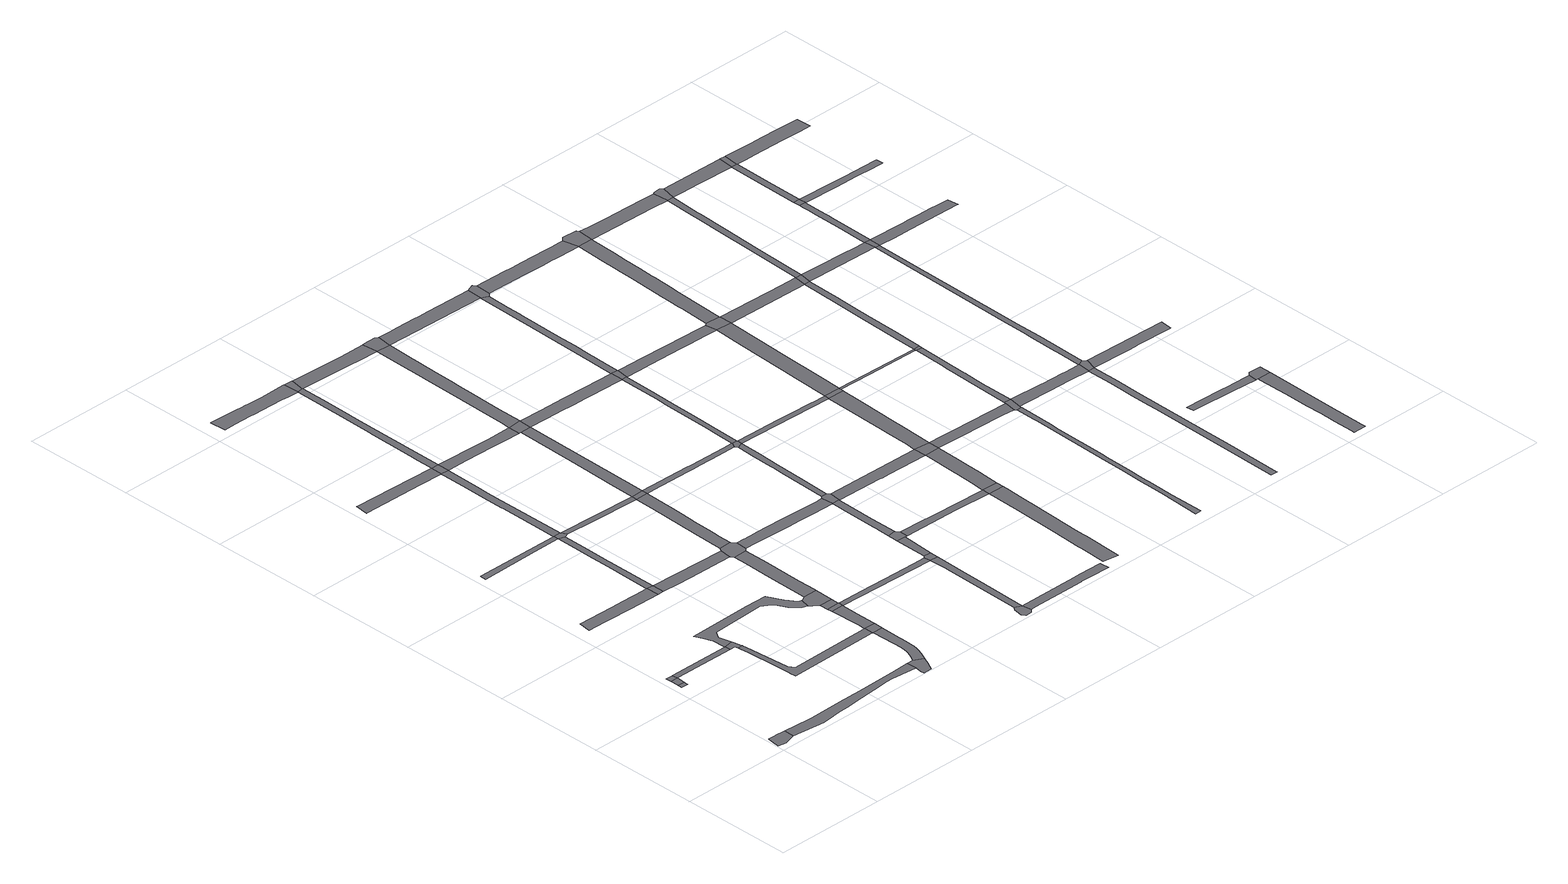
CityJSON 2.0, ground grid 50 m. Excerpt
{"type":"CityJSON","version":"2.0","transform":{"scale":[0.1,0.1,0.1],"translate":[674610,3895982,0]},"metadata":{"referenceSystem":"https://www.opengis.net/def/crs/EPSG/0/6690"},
"CityObjects":{
"road1":{"type":"Road","attributes":{"function":"9","usage":"9","RoadStructureAttribute.widthType":"9","RoadStructureAttribute.width":-9999,"RoadStructureAttribute.sectionType":"9"},"geometry":[{"type":"MultiSurface","lod":"1","boundaries":[[[0,1,2,3,4,5,6,7,8]]]}]},
"road2":{"type":"Road","attributes":{"function":"9","usage":"9","RoadStructureAttribute.widthType":"9","RoadStructureAttribute.width":-9999,"RoadStructureAttribute.sectionType":"9"},"geometry":[{"type":"MultiSurface","lod":"1","boundaries":[[[9,10,11,12]]]}]},
"road3":{"type":"Road","attributes":{"function":"9","usage":"9","RoadStructureAttribute.widthType":"4","RoadStructureAttribute.width":3.41,"RoadStructureAttribute.sectionType":"1"},"geometry":[{"type":"MultiSurface","lod":"1","boundaries":[[[13,14,12,11,15]]]}]},
"road4":{"type":"Road","attributes":{"function":"9","usage":"9","RoadStructureAttribute.widthType":"9","RoadStructureAttribute.width":-9999,"RoadStructureAttribute.sectionType":"9"},"geometry":[{"type":"MultiSurface","lod":"1","boundaries":[[[16,17,13,15]]]}]},
"road5":{"type":"Road","attributes":{"function":"9","usage":"9","RoadStructureAttribute.widthType":"4","RoadStructureAttribute.width":2.59,"RoadStructureAttribute.sectionType":"1"},"geometry":[{"type":"MultiSurface","lod":"1","boundaries":[[[18,16,15,19,20,21,22]]]}]},
"road6":{"type":"Road","attributes":{"function":"9","usage":"9","RoadStructureAttribute.widthType":"2","RoadStructureAttribute.width":6.16,"RoadStructureAttribute.sectionType":"1"},"geometry":[{"type":"MultiSurface","lod":"1","boundaries":[[[5,23,24,25,26,27,28,29,30,31,32,33,34,35,36,37,38,39,40,6]]]}]},
"road7":{"type":"Road","attributes":{"function":"9","usage":"9","RoadStructureAttribute.widthType":"9","RoadStructureAttribute.width":-9999,"RoadStructureAttribute.sectionType":"9"},"geometry":[{"type":"MultiSurface","lod":"1","boundaries":[[[21,41,42,43,44,45,46,47,22]]]}]},
"road8":{"type":"Road","attributes":{"function":"9","usage":"9","RoadStructureAttribute.widthType":"3","RoadStructureAttribute.width":5.5,"RoadStructureAttribute.sectionType":"1"},"geometry":[{"type":"MultiSurface","lod":"1","boundaries":[[[48,49,50,51,52,53,54,55,56,57,58,59,60]]]}]},
"road9":{"type":"Road","attributes":{"function":"9","usage":"9","RoadStructureAttribute.widthType":"4","RoadStructureAttribute.width":2.21,"RoadStructureAttribute.sectionType":"1"},"geometry":[{"type":"MultiSurface","lod":"1","boundaries":[[[61,62,63,64,65,66,67]]]}]},
"road10":{"type":"Road","attributes":{"function":"9","usage":"9","RoadStructureAttribute.widthType":"9","RoadStructureAttribute.width":-9999,"RoadStructureAttribute.sectionType":"1"},"geometry":[{"type":"MultiSurface","lod":"1","boundaries":[[[42,68,69,70,71,72,73,74,75,76,77,78,79,80,81,82,43]]]}]},
"road11":{"type":"Road","attributes":{"function":"9","usage":"9","RoadStructureAttribute.widthType":"3","RoadStructureAttribute.width":4.69,"RoadStructureAttribute.sectionType":"1"},"geometry":[{"type":"MultiSurface","lod":"1","boundaries":[[[47,83,84,85,86,87,88,89,90,91,92,93,94,95,96,97,98,99,100,101,102,22]]]}]},
"road12":{"type":"Road","attributes":{"function":"9","usage":"9","RoadStructureAttribute.widthType":"9","RoadStructureAttribute.width":-9999,"RoadStructureAttribute.sectionType":"9"},"geometry":[{"type":"MultiSurface","lod":"1","boundaries":[[[58,103,104,59]]]}]},
"road13":{"type":"Road","attributes":{"function":"9","usage":"9","RoadStructureAttribute.widthType":"9","RoadStructureAttribute.width":-9999,"RoadStructureAttribute.sectionType":"9"},"geometry":[{"type":"MultiSurface","lod":"1","boundaries":[[[105,106,107,108,109,33,32,110,111,112]]]}]},
"road14":{"type":"Road","attributes":{"function":"9","usage":"9","RoadStructureAttribute.widthType":"4","RoadStructureAttribute.width":3.2,"RoadStructureAttribute.sectionType":"1"},"geometry":[{"type":"MultiSurface","lod":"1","boundaries":[[[104,113,114,115,116,117,64,118,119,120,121,122,123,124,59]]]}]},
"road15":{"type":"Road","attributes":{"function":"9","usage":"9","RoadStructureAttribute.widthType":"2","RoadStructureAttribute.width":6.16,"RoadStructureAttribute.sectionType":"1"},"geometry":[{"type":"MultiSurface","lod":"1","boundaries":[[[75,125,126,127,128,129,130,131,132,109,108,133,134,135,136,137,138,139,140,141,142]]]}]},
"road16":{"type":"Road","attributes":{"function":"9","usage":"9","RoadStructureAttribute.widthType":"3","RoadStructureAttribute.width":5.63,"RoadStructureAttribute.sectionType":"1"},"geometry":[{"type":"MultiSurface","lod":"1","boundaries":[[[143,144,145,146,147,148,149,150,151,152]]]}]},
"road17":{"type":"Road","attributes":{"function":"9","usage":"9","RoadStructureAttribute.widthType":"9","RoadStructureAttribute.width":-9999,"RoadStructureAttribute.sectionType":"9"},"geometry":[{"type":"MultiSurface","lod":"1","boundaries":[[[153,76,75,142]]]}]},
"road18":{"type":"Road","attributes":{"function":"9","usage":"9","RoadStructureAttribute.widthType":"9","RoadStructureAttribute.width":-9999,"RoadStructureAttribute.sectionType":"9"},"geometry":[{"type":"MultiSurface","lod":"1","boundaries":[[[65,64,117,154,155]]]}]},
"road19":{"type":"Road","attributes":{"function":"9","usage":"9","RoadStructureAttribute.widthType":"3","RoadStructureAttribute.width":5.5,"RoadStructureAttribute.sectionType":"1"},"geometry":[{"type":"MultiSurface","lod":"1","boundaries":[[[104,103,156,157,158,159,160,161]]]}]},
"road20":{"type":"Road","attributes":{"function":"9","usage":"9","RoadStructureAttribute.widthType":"2","RoadStructureAttribute.width":6.16,"RoadStructureAttribute.sectionType":"1"},"geometry":[{"type":"MultiSurface","lod":"1","boundaries":[[[162,163,164,165,76,153,166,167,168]]]}]},
"road21":{"type":"Road","attributes":{"function":"9","usage":"9","RoadStructureAttribute.widthType":"9","RoadStructureAttribute.width":-9999,"RoadStructureAttribute.sectionType":"9"},"geometry":[{"type":"MultiSurface","lod":"1","boundaries":[[[169,170,163,162]]]}]},
"road22":{"type":"Road","attributes":{"function":"9","usage":"9","RoadStructureAttribute.widthType":"2","RoadStructureAttribute.width":6.16,"RoadStructureAttribute.sectionType":"1"},"geometry":[{"type":"MultiSurface","lod":"1","boundaries":[[[169,171,172,173,170]]]}]},
"road23":{"type":"Road","attributes":{"function":"9","usage":"9","RoadStructureAttribute.widthType":"9","RoadStructureAttribute.width":-9999,"RoadStructureAttribute.sectionType":"9"},"geometry":[{"type":"MultiSurface","lod":"1","boundaries":[[[92,174,173,172,175,176,177,93]]]}]},
"road24":{"type":"Road","attributes":{"function":"9","usage":"9","RoadStructureAttribute.widthType":"4","RoadStructureAttribute.width":3.2,"RoadStructureAttribute.sectionType":"1"},"geometry":[{"type":"MultiSurface","lod":"1","boundaries":[[[147,178,179,180,181,182,183,184,185,186,187,65,155,188,189,190,191,192,193,194]]]}]},
"road25":{"type":"Road","attributes":{"function":"9","usage":"9","RoadStructureAttribute.widthType":"2","RoadStructureAttribute.width":6.16,"RoadStructureAttribute.sectionType":"1"},"geometry":[{"type":"MultiSurface","lod":"1","boundaries":[[[195,196,176,175,197,198,199,200,201,202,203]]]}]},
"road26":{"type":"Road","attributes":{"function":"9","usage":"9","RoadStructureAttribute.widthType":"9","RoadStructureAttribute.width":-9999,"RoadStructureAttribute.sectionType":"9"},"geometry":[{"type":"MultiSurface","lod":"1","boundaries":[[[204,148,147,194]]]}]},
"road27":{"type":"Road","attributes":{"function":"9","usage":"9","RoadStructureAttribute.widthType":"4","RoadStructureAttribute.width":2.4,"RoadStructureAttribute.sectionType":"1"},"geometry":[{"type":"MultiSurface","lod":"1","boundaries":[[[155,154,205,206,207,208,209,210,211,212]]]}]},
"road28":{"type":"Road","attributes":{"function":"9","usage":"9","RoadStructureAttribute.widthType":"9","RoadStructureAttribute.width":-9999,"RoadStructureAttribute.sectionType":"9"},"geometry":[{"type":"MultiSurface","lod":"1","boundaries":[[[213,214,215,160,159,203,202,216]]]}]},
"road29":{"type":"Road","attributes":{"function":"9","usage":"9","RoadStructureAttribute.widthType":"2","RoadStructureAttribute.width":7.08,"RoadStructureAttribute.sectionType":"1"},"geometry":[{"type":"MultiSurface","lod":"1","boundaries":[[[217,218,219,220,221,222,223,224,225,226,227,228,229,230,231,232,233,234,235]]]}]},
"road30":{"type":"Road","attributes":{"function":"9","usage":"9","RoadStructureAttribute.widthType":"4","RoadStructureAttribute.width":2.34,"RoadStructureAttribute.sectionType":"1"},"geometry":[{"type":"MultiSurface","lod":"1","boundaries":[[[236,237,238,239,240,241,169,162,242,243]]]}]},
"road31":{"type":"Road","attributes":{"function":"9","usage":"9","RoadStructureAttribute.widthType":"4","RoadStructureAttribute.width":3.06,"RoadStructureAttribute.sectionType":"1"},"geometry":[{"type":"MultiSurface","lod":"1","boundaries":[[[204,244,245,246,247,248,249,250,251,224,252,253,254,255,256,257,258,259,260,261,148]]]}]},
"road32":{"type":"Road","attributes":{"function":"9","usage":"9","RoadStructureAttribute.widthType":"3","RoadStructureAttribute.width":5.32,"RoadStructureAttribute.sectionType":"1"},"geometry":[{"type":"MultiSurface","lod":"1","boundaries":[[[208,262,263,264,215,214,265,266,267,268,269,270,271,272,273,274]]]}]},
"road33":{"type":"Road","attributes":{"function":"9","usage":"9","RoadStructureAttribute.widthType":"9","RoadStructureAttribute.width":-9999,"RoadStructureAttribute.sectionType":"9"},"geometry":[{"type":"MultiSurface","lod":"1","boundaries":[[[275,276,277,278,279,280,281]]]}]},
"road34":{"type":"Road","attributes":{"function":"9","usage":"9","RoadStructureAttribute.widthType":"3","RoadStructureAttribute.width":5.63,"RoadStructureAttribute.sectionType":"1"},"geometry":[{"type":"MultiSurface","lod":"1","boundaries":[[[282,283,284,285,286,287,288,289,290,291,292,204,194]]]}]},
"road35":{"type":"Road","attributes":{"function":"9","usage":"9","RoadStructureAttribute.widthType":"9","RoadStructureAttribute.width":-9999,"RoadStructureAttribute.sectionType":"9"},"geometry":[{"type":"MultiSurface","lod":"1","boundaries":[[[274,293,209,208]]]}]},
"road36":{"type":"Road","attributes":{"function":"9","usage":"9","RoadStructureAttribute.widthType":"9","RoadStructureAttribute.width":-9999,"RoadStructureAttribute.sectionType":"9"},"geometry":[{"type":"MultiSurface","lod":"1","boundaries":[[[225,224,251,294]]]}]},
"road37":{"type":"Road","attributes":{"function":"9","usage":"9","RoadStructureAttribute.widthType":"4","RoadStructureAttribute.width":3.31,"RoadStructureAttribute.sectionType":"1"},"geometry":[{"type":"MultiSurface","lod":"1","boundaries":[[[295,296,297,298,236,299,300,301,275,281]]]}]},
"road38":{"type":"Road","attributes":{"function":"9","usage":"9","RoadStructureAttribute.widthType":"3","RoadStructureAttribute.width":5.5,"RoadStructureAttribute.sectionType":"1"},"geometry":[{"type":"MultiSurface","lod":"1","boundaries":[[[302,303,304,305,306,307,308,309,310,311,312,313,314,315,316,213,216]]]}]},
"road39":{"type":"Road","attributes":{"function":"9","usage":"9","RoadStructureAttribute.widthType":"3","RoadStructureAttribute.width":5.32,"RoadStructureAttribute.sectionType":"1"},"geometry":[{"type":"MultiSurface","lod":"1","boundaries":[[[317,318,319,320,209,293,321,322,323,324]]]}]},
"road40":{"type":"Road","attributes":{"function":"9","usage":"9","RoadStructureAttribute.widthType":"9","RoadStructureAttribute.width":-9999,"RoadStructureAttribute.sectionType":"9"},"geometry":[{"type":"MultiSurface","lod":"1","boundaries":[[[237,236,298,325,326,327]]]}]},
"road41":{"type":"Road","attributes":{"function":"9","usage":"9","RoadStructureAttribute.widthType":"4","RoadStructureAttribute.width":3.31,"RoadStructureAttribute.sectionType":"1"},"geometry":[{"type":"MultiSurface","lod":"1","boundaries":[[[326,328,329,327]]]}]},
"road42":{"type":"Road","attributes":{"function":"9","usage":"9","RoadStructureAttribute.widthType":"9","RoadStructureAttribute.width":-9999,"RoadStructureAttribute.sectionType":"9"},"geometry":[{"type":"MultiSurface","lod":"1","boundaries":[[[323,330,287,286,331,324]]]}]},
"road43":{"type":"Road","attributes":{"function":"9","usage":"9","RoadStructureAttribute.widthType":"3","RoadStructureAttribute.width":4.41,"RoadStructureAttribute.sectionType":"1"},"geometry":[{"type":"MultiSurface","lod":"1","boundaries":[[[332,333,334,281,280,335,336,337,338,339,340,341,342]]]}]},
"road44":{"type":"Road","attributes":{"function":"9","usage":"9","RoadStructureAttribute.widthType":"9","RoadStructureAttribute.width":-9999,"RoadStructureAttribute.sectionType":"9"},"geometry":[{"type":"MultiSurface","lod":"1","boundaries":[[[343,344,329,328,345,346,347]]]}]},
"road45":{"type":"Road","attributes":{"function":"9","usage":"9","RoadStructureAttribute.widthType":"2","RoadStructureAttribute.width":7.08,"RoadStructureAttribute.sectionType":"1"},"geometry":[{"type":"MultiSurface","lod":"1","boundaries":[[[294,251,348,349,350,351,352,353,354,355,356,357,358]]]}]},
"road46":{"type":"Road","attributes":{"function":"9","usage":"9","RoadStructureAttribute.widthType":"4","RoadStructureAttribute.width":2.41,"RoadStructureAttribute.sectionType":"1"},"geometry":[{"type":"MultiSurface","lod":"1","boundaries":[[[359,360,361,362,363,364,365,366,367,368,369,370,371,293,274]]]}]},
"road47":{"type":"Road","attributes":{"function":"9","usage":"9","RoadStructureAttribute.widthType":"4","RoadStructureAttribute.width":3.31,"RoadStructureAttribute.sectionType":"1"},"geometry":[{"type":"MultiSurface","lod":"1","boundaries":[[[343,372,373,374,308,375,376,377,378,379,380,344]]]}]},
"road48":{"type":"Road","attributes":{"function":"9","usage":"9","RoadStructureAttribute.widthType":"3","RoadStructureAttribute.width":5.71,"RoadStructureAttribute.sectionType":"1"},"geometry":[{"type":"MultiSurface","lod":"1","boundaries":[[[330,381,382,383,384,385,386,387,388,389,390,352,391,392,393,394,395,396,397,398,287]]]}]},
"road49":{"type":"Road","attributes":{"function":"9","usage":"9","RoadStructureAttribute.widthType":"9","RoadStructureAttribute.width":-9999,"RoadStructureAttribute.sectionType":"9"},"geometry":[{"type":"MultiSurface","lod":"1","boundaries":[[[309,308,374,399,400,401]]]}]},
"road50":{"type":"Road","attributes":{"function":"9","usage":"9","RoadStructureAttribute.widthType":"4","RoadStructureAttribute.width":2.52,"RoadStructureAttribute.sectionType":"1"},"geometry":[{"type":"MultiSurface","lod":"1","boundaries":[[[400,402,403,404,405,406,407,408,409,410,411,412,413,414,415,401]]]}]},
"road51":{"type":"Road","attributes":{"function":"9","usage":"9","RoadStructureAttribute.widthType":"4","RoadStructureAttribute.width":2.93,"RoadStructureAttribute.sectionType":"1"},"geometry":[{"type":"MultiSurface","lod":"1","boundaries":[[[416,417,418,419,420,421,422,423,424,347,346]]]}]},
"road52":{"type":"Road","attributes":{"function":"9","usage":"9","RoadStructureAttribute.widthType":"9","RoadStructureAttribute.width":-9999,"RoadStructureAttribute.sectionType":"9"},"geometry":[{"type":"MultiSurface","lod":"1","boundaries":[[[425,353,352,390,426,427]]]}]},
"road53":{"type":"Road","attributes":{"function":"9","usage":"9","RoadStructureAttribute.widthType":"3","RoadStructureAttribute.width":5.63,"RoadStructureAttribute.sectionType":"1"},"geometry":[{"type":"MultiSurface","lod":"1","boundaries":[[[330,323,428,429,430,431,432,433,434,435,436,437,438,439,440,441,442,443]]]}]},
"road54":{"type":"Road","attributes":{"function":"9","usage":"9","RoadStructureAttribute.widthType":"9","RoadStructureAttribute.width":-9999,"RoadStructureAttribute.sectionType":"9"},"geometry":[{"type":"MultiSurface","lod":"1","boundaries":[[[408,444,366,365,409]]]}]},
"road55":{"type":"Road","attributes":{"function":"9","usage":"9","RoadStructureAttribute.widthType":"3","RoadStructureAttribute.width":5.5,"RoadStructureAttribute.sectionType":"1"},"geometry":[{"type":"MultiSurface","lod":"1","boundaries":[[[445,446,399,374,447,448,449,450,451,452,453,454,455]]]}]},
"road56":{"type":"Road","attributes":{"function":"9","usage":"9","RoadStructureAttribute.widthType":"2","RoadStructureAttribute.width":6.81,"RoadStructureAttribute.sectionType":"1"},"geometry":[{"type":"MultiSurface","lod":"1","boundaries":[[[418,456,457,458,459,460,461,462,463,464,465,466,467,468,469,470,471,472]]]}]},
"road57":{"type":"Road","attributes":{"function":"9","usage":"9","RoadStructureAttribute.widthType":"4","RoadStructureAttribute.width":2.52,"RoadStructureAttribute.sectionType":"1"},"geometry":[{"type":"MultiSurface","lod":"1","boundaries":[[[473,437,474,475,476,477,478,366,444,479,480,481,482,483,484,485,486]]]}]},
"road58":{"type":"Road","attributes":{"function":"9","usage":"9","RoadStructureAttribute.widthType":"9","RoadStructureAttribute.width":-9999,"RoadStructureAttribute.sectionType":"9"},"geometry":[{"type":"MultiSurface","lod":"1","boundaries":[[[487,419,418,472]]]}]},
"road59":{"type":"Road","attributes":{"function":"9","usage":"9","RoadStructureAttribute.widthType":"9","RoadStructureAttribute.width":-9999,"RoadStructureAttribute.sectionType":"9"},"geometry":[{"type":"MultiSurface","lod":"1","boundaries":[[[473,488,438,437]]]}]},
"road60":{"type":"Road","attributes":{"function":"9","usage":"9","RoadStructureAttribute.widthType":"2","RoadStructureAttribute.width":7.08,"RoadStructureAttribute.sectionType":"1"},"geometry":[{"type":"MultiSurface","lod":"1","boundaries":[[[489,490,491,492,493,494,495,496,426,390,497,498,499,500,501,502]]]}]},
"road61":{"type":"Road","attributes":{"function":"9","usage":"9","RoadStructureAttribute.widthType":"4","RoadStructureAttribute.width":2.36,"RoadStructureAttribute.sectionType":"1"},"geometry":[{"type":"MultiSurface","lod":"1","boundaries":[[[444,408,503,504,505,506,507,508,509,510,511,512,513,514,515]]]}]},
"road62":{"type":"Road","attributes":{"function":"9","usage":"9","RoadStructureAttribute.widthType":"2","RoadStructureAttribute.width":6.81,"RoadStructureAttribute.sectionType":"1"},"geometry":[{"type":"MultiSurface","lod":"1","boundaries":[[[516,517,518,519,520,419,487,521,522,523,524,525,526,455]]]}]},
"road63":{"type":"Road","attributes":{"function":"9","usage":"9","RoadStructureAttribute.widthType":"9","RoadStructureAttribute.width":-9999,"RoadStructureAttribute.sectionType":"9"},"geometry":[{"type":"MultiSurface","lod":"1","boundaries":[[[526,527,445,455]]]}]},
"road64":{"type":"Road","attributes":{"function":"9","usage":"9","RoadStructureAttribute.widthType":"4","RoadStructureAttribute.width":3.15,"RoadStructureAttribute.sectionType":"1"},"geometry":[{"type":"MultiSurface","lod":"1","boundaries":[[[528,529,530,438,488,531,532,533,534,535,536,537,538,539,540,541,501,542]]]}]},
"road65":{"type":"Road","attributes":{"function":"9","usage":"9","RoadStructureAttribute.widthType":"2","RoadStructureAttribute.width":7.18,"RoadStructureAttribute.sectionType":"1"},"geometry":[{"type":"MultiSurface","lod":"1","boundaries":[[[505,543,544,545,546,547,548,445,527,549,550,551,552,553,554,555]]]}]},
"road66":{"type":"Road","attributes":{"function":"9","usage":"9","RoadStructureAttribute.widthType":"3","RoadStructureAttribute.width":5.63,"RoadStructureAttribute.sectionType":"1"},"geometry":[{"type":"MultiSurface","lod":"1","boundaries":[[[556,557,558,559,560,561,562,563,564,565,566,567,568,569,570,571,572,573,488,473]]]}]},
"road67":{"type":"Road","attributes":{"function":"9","usage":"9","RoadStructureAttribute.widthType":"9","RoadStructureAttribute.width":-9999,"RoadStructureAttribute.sectionType":"9"},"geometry":[{"type":"MultiSurface","lod":"1","boundaries":[[[501,541,574,575,576,502]]]}]},
"road68":{"type":"Road","attributes":{"function":"9","usage":"9","RoadStructureAttribute.widthType":"9","RoadStructureAttribute.width":-9999,"RoadStructureAttribute.sectionType":"9"},"geometry":[{"type":"MultiSurface","lod":"1","boundaries":[[[577,578,579,506,505,555]]]}]},
"road69":{"type":"Road","attributes":{"function":"9","usage":"9","RoadStructureAttribute.widthType":"3","RoadStructureAttribute.width":5.5,"RoadStructureAttribute.sectionType":"1"},"geometry":[{"type":"MultiSurface","lod":"1","boundaries":[[[580,581,582,583,584,585,586,587,527,526,588]]]}]},
"road70":{"type":"Road","attributes":{"function":"9","usage":"9","RoadStructureAttribute.widthType":"4","RoadStructureAttribute.width":2.12,"RoadStructureAttribute.sectionType":"1"},"geometry":[{"type":"MultiSurface","lod":"1","boundaries":[[[589,590,591,592,593,594,595,596,597,598,599,600,601,602,603,604,605,606,607,608,609]]]}]},
"road71":{"type":"Road","attributes":{"function":"9","usage":"9","RoadStructureAttribute.widthType":"2","RoadStructureAttribute.width":7.18,"RoadStructureAttribute.sectionType":"1"},"geometry":[{"type":"MultiSurface","lod":"1","boundaries":[[[610,611,612,613,614,564,615,616,617,618,619,506,579,620]]]}]},
"road72":{"type":"Road","attributes":{"function":"9","usage":"9","RoadStructureAttribute.widthType":"9","RoadStructureAttribute.width":-9999,"RoadStructureAttribute.sectionType":"9"},"geometry":[{"type":"MultiSurface","lod":"1","boundaries":[[[565,564,614,621,622]]]}]},
"road73":{"type":"Road","attributes":{"function":"9","usage":"9","RoadStructureAttribute.widthType":"2","RoadStructureAttribute.width":7.08,"RoadStructureAttribute.sectionType":"1"},"geometry":[{"type":"MultiSurface","lod":"1","boundaries":[[[623,624,625,626,627,628,629,630,631,632,633,575,574,634,635,636,637,638,639,640,641,642,643]]]}]},
"road74":{"type":"Road","attributes":{"function":"9","usage":"9","RoadStructureAttribute.widthType":"4","RoadStructureAttribute.width":1,"RoadStructureAttribute.sectionType":"1"},"geometry":[{"type":"MultiSurface","lod":"1","boundaries":[[[644,579,578,645,646,647,648,649]]]}]},
"road75":{"type":"Road","attributes":{"function":"9","usage":"9","RoadStructureAttribute.widthType":"9","RoadStructureAttribute.width":-9999,"RoadStructureAttribute.sectionType":"9"},"geometry":[{"type":"MultiSurface","lod":"1","boundaries":[[[583,609,608,650,651,652,653,654,584]]]}]},
"road76":{"type":"Road","attributes":{"function":"9","usage":"9","RoadStructureAttribute.widthType":"4","RoadStructureAttribute.width":2.9,"RoadStructureAttribute.sectionType":"1"},"geometry":[{"type":"MultiSurface","lod":"1","boundaries":[[[655,656,657,658,659,660,661,647,662,663,664,665,666,653,652]]]}]},
"road77":{"type":"Road","attributes":{"function":"9","usage":"9","RoadStructureAttribute.widthType":"2","RoadStructureAttribute.width":6.42,"RoadStructureAttribute.sectionType":"1"},"geometry":[{"type":"MultiSurface","lod":"1","boundaries":[[[621,667,668,669,670,671,672,673,674,675,676,677,623,678,679,680,681,682,683,684,685,686,687,688,622]]]}]},
"road78":{"type":"Road","attributes":{"function":"9","usage":"9","RoadStructureAttribute.widthType":"9","RoadStructureAttribute.width":-9999,"RoadStructureAttribute.sectionType":"9"},"geometry":[{"type":"MultiSurface","lod":"1","boundaries":[[[647,661,689,648]]]}]},
"road79":{"type":"Road","attributes":{"function":"9","usage":"9","RoadStructureAttribute.widthType":"3","RoadStructureAttribute.width":5.5,"RoadStructureAttribute.sectionType":"1"},"geometry":[{"type":"MultiSurface","lod":"1","boundaries":[[[690,691,692,693,694,695,652,651,696,697,698,699,700,701]]]}]},
"road80":{"type":"Road","attributes":{"function":"9","usage":"9","RoadStructureAttribute.widthType":"3","RoadStructureAttribute.width":5.63,"RoadStructureAttribute.sectionType":"1"},"geometry":[{"type":"MultiSurface","lod":"1","boundaries":[[[702,703,704,621,614,705,706,707,708]]]}]},
"road81":{"type":"Road","attributes":{"function":"9","usage":"9","RoadStructureAttribute.widthType":"4","RoadStructureAttribute.width":2.94,"RoadStructureAttribute.sectionType":"1"},"geometry":[{"type":"MultiSurface","lod":"1","boundaries":[[[709,710,711,712,713,714,715,716,700,717,718,719,720,721,722,723,724,725,726,727,728]]]}]},
"road82":{"type":"Road","attributes":{"function":"9","usage":"9","RoadStructureAttribute.widthType":"9","RoadStructureAttribute.width":-9999,"RoadStructureAttribute.sectionType":"9"},"geometry":[{"type":"MultiSurface","lod":"1","boundaries":[[[624,623,677,729,730,731]]]}]},
"road83":{"type":"Road","attributes":{"function":"9","usage":"9","RoadStructureAttribute.widthType":"4","RoadStructureAttribute.width":2.9,"RoadStructureAttribute.sectionType":"1"},"geometry":[{"type":"MultiSurface","lod":"1","boundaries":[[[706,732,733,734,735,648,689,736,737,738,739,740,741,742]]]}]},
"road84":{"type":"Road","attributes":{"function":"9","usage":"9","RoadStructureAttribute.widthType":"9","RoadStructureAttribute.width":-9999,"RoadStructureAttribute.sectionType":"9"},"geometry":[{"type":"MultiSurface","lod":"1","boundaries":[[[701,700,716,743,744]]]}]},
"road85":{"type":"Road","attributes":{"function":"9","usage":"9","RoadStructureAttribute.widthType":"9","RoadStructureAttribute.width":-9999,"RoadStructureAttribute.sectionType":"9"},"geometry":[{"type":"MultiSurface","lod":"1","boundaries":[[[745,707,706,742]]]}]},
"road86":{"type":"Road","attributes":{"function":"9","usage":"9","RoadStructureAttribute.widthType":"4","RoadStructureAttribute.width":3.32,"RoadStructureAttribute.sectionType":"1"},"geometry":[{"type":"MultiSurface","lod":"1","boundaries":[[[746,747,748,749,750,751,752,753,754]]]}]},
"road87":{"type":"Road","attributes":{"function":"9","usage":"9","RoadStructureAttribute.widthType":"2","RoadStructureAttribute.width":7.08,"RoadStructureAttribute.sectionType":"1"},"geometry":[{"type":"MultiSurface","lod":"1","boundaries":[[[755,756,757,758,759,760,761,762,729,677,763]]]}]},
"road88":{"type":"Road","attributes":{"function":"9","usage":"9","RoadStructureAttribute.widthType":"4","RoadStructureAttribute.width":2.85,"RoadStructureAttribute.sectionType":"1"},"geometry":[{"type":"MultiSurface","lod":"1","boundaries":[[[745,764,765,766,767,768,769,770,757,771,772,773,774,775,776,777,707]]]}]},
"road89":{"type":"Road","attributes":{"function":"9","usage":"9","RoadStructureAttribute.widthType":"4","RoadStructureAttribute.width":2.47,"RoadStructureAttribute.sectionType":"1"},"geometry":[{"type":"MultiSurface","lod":"1","boundaries":[[[778,779,780,781,782,783,784,785,786,701,744,787,788,789,790,791,792,793]]]}]},
"road90":{"type":"Road","attributes":{"function":"9","usage":"9","RoadStructureAttribute.widthType":"3","RoadStructureAttribute.width":5.77,"RoadStructureAttribute.sectionType":"1"},"geometry":[{"type":"MultiSurface","lod":"1","boundaries":[[[794,795,796,797,798,799,800,801,802,803,804,805,806,807]]]}]},
"road91":{"type":"Road","attributes":{"function":"9","usage":"9","RoadStructureAttribute.widthType":"3","RoadStructureAttribute.width":5.63,"RoadStructureAttribute.sectionType":"1"},"geometry":[{"type":"MultiSurface","lod":"1","boundaries":[[[745,742,808,809,810,778,811,812,813,814,815,816]]]}]},
"road92":{"type":"Road","attributes":{"function":"9","usage":"9","RoadStructureAttribute.widthType":"3","RoadStructureAttribute.width":5.5,"RoadStructureAttribute.sectionType":"1"},"geometry":[{"type":"MultiSurface","lod":"1","boundaries":[[[716,817,818,819,820,821,822,823,743]]]}]},
"road93":{"type":"Road","attributes":{"function":"9","usage":"9","RoadStructureAttribute.widthType":"9","RoadStructureAttribute.width":-9999,"RoadStructureAttribute.sectionType":"9"},"geometry":[{"type":"MultiSurface","lod":"1","boundaries":[[[806,824,825,746,754,826,807]]]}]},
"road94":{"type":"Road","attributes":{"function":"9","usage":"9","RoadStructureAttribute.widthType":"9","RoadStructureAttribute.width":-9999,"RoadStructureAttribute.sectionType":"9"},"geometry":[{"type":"MultiSurface","lod":"1","boundaries":[[[758,757,770,827,828,829]]]}]},
"road95":{"type":"Road","attributes":{"function":"9","usage":"9","RoadStructureAttribute.widthType":"9","RoadStructureAttribute.width":-9999,"RoadStructureAttribute.sectionType":"9"},"geometry":[{"type":"MultiSurface","lod":"1","boundaries":[[[830,811,778,793]]]}]},
"road96":{"type":"Road","attributes":{"function":"9","usage":"9","RoadStructureAttribute.widthType":"4","RoadStructureAttribute.width":2.85,"RoadStructureAttribute.sectionType":"1"},"geometry":[{"type":"MultiSurface","lod":"1","boundaries":[[[831,832,833,834,835,836,837,838,839,840,841,842,811,830,843]]]}]},
"road97":{"type":"Road","attributes":{"function":"9","usage":"9","RoadStructureAttribute.widthType":"2","RoadStructureAttribute.width":7.08,"RoadStructureAttribute.sectionType":"1"},"geometry":[{"type":"MultiSurface","lod":"1","boundaries":[[[827,770,844,845,846,847,848,849,850,851]]]}]},
"road98":{"type":"Road","attributes":{"function":"9","usage":"9","RoadStructureAttribute.widthType":"9","RoadStructureAttribute.width":-9999,"RoadStructureAttribute.sectionType":"9"},"geometry":[{"type":"MultiSurface","lod":"1","boundaries":[[[837,836,852,853]]]}]},
"road99":{"type":"Road","attributes":{"function":"9","usage":"9","RoadStructureAttribute.widthType":"4","RoadStructureAttribute.width":2.85,"RoadStructureAttribute.sectionType":"1"},"geometry":[{"type":"MultiSurface","lod":"1","boundaries":[[[849,854,855,853,852,856,857,858,859]]]}]},
"road100":{"type":"Road","attributes":{"function":"9","usage":"9","RoadStructureAttribute.widthType":"3","RoadStructureAttribute.width":5.63,"RoadStructureAttribute.sectionType":"1"},"geometry":[{"type":"MultiSurface","lod":"1","boundaries":[[[860,861,862,863,864,865,866,830,793,867,868,869,870,871,872]]]}]},
"road101":{"type":"Road","attributes":{"function":"9","usage":"9","RoadStructureAttribute.widthType":"9","RoadStructureAttribute.width":-9999,"RoadStructureAttribute.sectionType":"9"},"geometry":[{"type":"MultiSurface","lod":"1","boundaries":[[[873,850,849,859]]]}]},
"road102":{"type":"Road","attributes":{"function":"9","usage":"9","RoadStructureAttribute.widthType":"4","RoadStructureAttribute.width":3,"RoadStructureAttribute.sectionType":"1"},"geometry":[{"type":"MultiSurface","lod":"1","boundaries":[[[874,875,876,877,878,879,880,881,882,883,884,885,886,887,852,836,888]]]}]},
"road103":{"type":"Road","attributes":{"function":"9","usage":"9","RoadStructureAttribute.widthType":"2","RoadStructureAttribute.width":7.08,"RoadStructureAttribute.sectionType":"1"},"geometry":[{"type":"MultiSurface","lod":"1","boundaries":[[[889,890,891,892,893,894,895,896,897,898,899,900,901,902,873,859,903]]]}]}
},
"vertices":[
[17,94,0],[17,91,0],[11,52,0],[9,35,0],[45,30,0],[96,44,0],[99,90,0],[56,92,0],[53,92,0],
[37,576,0],[68,575,0],[68,594,0],[37,595,0],
[37,633,0],[37,598,0],[71,633,0],
[68,658,0],[36,658,0],
[71,658,0],[74,633,0],[207,633,0],[348,632,0],[348,657,0],
[244,27,0],[271,30,0],[342,39,0],[365,38,0],[394,41,0],[464,47,0],[536,54,0],[612,61,0],[635,59,0],[755,49,0],[753,94,0],[684,91,0],[683,91,0],[606,88,0],[491,86,0],[385,85,0],[234,83,0],[224,83,0],
[374,632,0],[379,619,0],[400,620,0],[400,623,0],[398,623,0],[391,658,0],[389,665,0],
[362,1150,0],[342,1151,0],[268,1151,0],[240,1152,0],[73,1154,0],[67,1100,0],[106,1099,0],[150,1098,0],[171,1098,0],[282,1095,0],[426,1092,0],[423,1150,0],[421,1150,0],
[40,1651,0],[39,1623,0],[306,1627,0],[429,1629,0],[429,1650,0],[426,1650,0],[43,1651,0],
[380,603,0],[382,569,0],[390,425,0],[393,369,0],[394,351,0],[395,329,0],[807,335,0],[810,335,0],[809,377,0],[806,377,0],[696,375,0],[437,371,0],[418,398,0],[402,605,0],[400,611,0],
[377,723,0],[395,753,0],[636,763,0],[678,740,0],[685,732,0],[690,720,0],[709,683,0],[730,663,0],[746,646,0],[768,640,0],[779,682,0],[764,686,0],[733,732,0],[700,797,0],[603,800,0],[315,792,0],[330,757,0],[343,729,0],[345,723,0],[348,660,0],
[452,1092,0],[453,1147,0],
[791,5,0],[809,43,0],[820,65,0],[824,74,0],[782,95,0],[752,35,0],[750,21,0],[751,3,0],
[453,1150,0],[454,1278,0],[455,1408,0],[456,1498,0],[459,1619,0],[429,1626,0],[428,1539,0],[427,1440,0],[426,1361,0],[426,1337,0],[425,1272,0],[424,1153,0],
[811,332,0],[814,232,0],[815,219,0],[814,193,0],[812,170,0],[809,151,0],[802,130,0],[797,120,0],[829,85,0],[840,107,0],[848,128,0],[851,145,0],[854,162,0],[855,182,0],[857,210,0],[857,211,0],[858,264,0],[859,334,0],
[43,2260,0],[46,2260,0],[324,2256,0],[429,2254,0],[432,2254,0],[436,2308,0],[433,2308,0],[238,2314,0],[53,2320,0],[50,2320,0],
[860,375,0],
[477,1626,0],[463,1650,0],
[526,1090,0],[597,1088,0],[754,1085,0],[797,1084,0],[805,1137,0],[456,1147,0],
[862,548,0],[805,547,0],[810,410,0],[809,380,0],[860,414,0],[861,470,0],[862,545,0],
[863,571,0],[804,569,0],
[863,574,0],[863,606,0],[803,607,0],
[781,627,0],[865,691,0],[802,692,0],[783,681,0],
[432,2251,0],[432,2235,0],[432,2116,0],[431,2082,0],[431,2001,0],[430,1930,0],[430,1921,0],[430,1872,0],[429,1758,0],[429,1653,0],[464,1993,0],[464,2016,0],[465,2041,0],[465,2069,0],[465,2077,0],[470,2249,0],[470,2252,0],
[809,1011,0],[806,879,0],[865,700,0],[866,785,0],[867,819,0],[867,856,0],[869,959,0],[871,1072,0],[810,1069,0],
[470,2307,0],
[608,1620,0],[813,1612,0],[826,1612,0],[829,1612,0],[831,1636,0],[828,1636,0],[651,1643,0],[466,1650,0],
[884,1135,0],[869,1154,0],[813,1150,0],[882,1083,0],
[130,3045,0],[207,3042,0],[225,3042,0],[269,3040,0],[368,3037,0],[403,3036,0],[448,3034,0],[451,3034,0],[449,3105,0],[446,3105,0],[328,3105,0],[268,3107,0],[245,3108,0],[226,3109,0],[198,3110,0],[183,3111,0],[72,3115,0],[69,3115,0],[74,3043,0],
[1314,534,0],[1310,562,0],[1252,563,0],[1157,565,0],[984,569,0],[866,571,0],[865,548,0],[1311,534,0],
[470,2310,0],[471,2408,0],[473,2594,0],[475,2705,0],[475,2780,0],[477,2909,0],[478,3035,0],[478,3038,0],[451,3031,0],[447,2838,0],[445,2738,0],[443,2648,0],[443,2626,0],[441,2544,0],[439,2424,0],[438,2383,0],[437,2349,0],[437,2311,0],
[829,1609,0],[826,1512,0],[818,1289,0],[871,1213,0],[872,1239,0],[873,1245,0],[873,1258,0],[876,1348,0],[878,1380,0],[879,1417,0],[881,1472,0],[886,1610,0],[886,1613,0],
[1309,84,0],[1299,69,0],[1293,29,0],[1302,13,0],[1332,15,0],[1345,29,0],[1337,69,0],
[473,2252,0],[568,2253,0],[696,2250,0],[764,2247,0],[837,2245,0],[839,2300,0],[836,2300,0],[751,2299,0],[723,2299,0],[692,2300,0],[473,2307,0],
[886,1638,0],
[488,3103,0],
[1342,220,0],[1344,305,0],[1346,367,0],[1351,533,0],[1314,531,0],[1317,458,0],[1317,449,0],
[936,1081,0],[1023,1079,0],[1100,1077,0],[1163,1075,0],[1236,1073,0],[1328,1071,0],[1331,1071,0],[1326,1125,0],[1296,1125,0],[1240,1127,0],[1117,1130,0],[986,1133,0],[980,1133,0],[926,1134,0],[924,1134,0],
[841,1974,0],[836,1797,0],[834,1755,0],[831,1639,0],[886,1641,0],[897,2243,0],[897,2246,0],[849,2245,0],
[1352,556,0],[1353,572,0],[1320,574,0],
[1361,716,0],[1323,719,0],
[900,2305,0],[846,2245,0],
[1753,71,0],[1647,71,0],[1614,70,0],[1392,30,0],[1402,30,0],[1456,30,0],[1466,30,0],[1612,31,0],[1614,31,0],[1661,31,0],[1754,27,0],
[1360,770,0],[1324,766,0],[1364,716,0],[1372,716,0],[1373,754,0],
[481,3038,0],[712,3028,0],[774,3025,0],[855,3022,0],[858,3022,0],[851,3090,0],[735,3093,0],[674,3094,0],[652,3095,0],[546,3098,0],[491,3102,0],
[889,1613,0],[921,1613,0],[1099,1611,0],[1126,1610,0],[1169,1610,0],[1263,1609,0],[1343,1608,0],[1357,1632,0],[1354,1632,0],[1312,1632,0],[1144,1635,0],[1121,1635,0],[889,1638,0],
[1362,894,0],[1366,1068,0],[1366,1071,0],[1331,1068,0],[1330,1025,0],[1330,1023,0],[1326,844,0],[1326,834,0],[1325,812,0],
[900,2308,0],[901,2415,0],[907,2593,0],[908,2632,0],[910,2683,0],[913,2777,0],[916,2852,0],[918,2906,0],[922,3016,0],[922,3019,0],[858,3019,0],[854,2865,0],[853,2797,0],[852,2765,0],[848,2560,0],[844,2399,0],[843,2344,0],[839,2303,0],
[1373,1125,0],[1363,1135,0],[1337,1135,0],
[1364,1154,0],[1368,1264,0],[1374,1420,0],[1375,1442,0],[1378,1521,0],[1381,1603,0],[1381,1606,0],[1354,1595,0],[1351,1521,0],[1347,1416,0],[1347,1401,0],[1345,1356,0],[1344,1341,0],[1341,1263,0],
[1629,713,0],[1793,705,0],[1796,704,0],[1796,740,0],[1793,740,0],[1652,744,0],[1561,746,0],[1520,748,0],[1498,749,0],
[863,3093,0],[930,3085,0],[917,3093,0],
[900,2245,0],[980,2244,0],[1069,2242,0],[1106,2241,0],[1122,2241,0],[1184,2239,0],[1241,2238,0],[1260,2237,0],[1372,2235,0],[1375,2235,0],[1374,2293,0],[1371,2294,0],[1242,2296,0],[1125,2298,0],[1012,2300,0],[903,2304,0],
[1381,1630,0],
[1811,1118,0],[1808,1118,0],[1369,1071,0],[1575,1066,0],[1590,1065,0],[1623,1065,0],[1632,1064,0],[1682,1063,0],[1692,1063,0],[1811,1060,0],[1814,1060,0],
[1796,701,0],[1792,545,0],[1783,345,0],[1776,207,0],[1776,192,0],[1770,71,0],[1840,61,0],[1840,64,0],[1848,241,0],[1849,257,0],[1851,314,0],[1851,322,0],[1857,458,0],[1860,522,0],[1863,595,0],[1867,683,0],[1868,701,0],
[1398,2234,0],[1375,2232,0],[1370,2048,0],[1368,1995,0],[1362,1771,0],[1360,1721,0],[1381,1633,0],[1384,1730,0],[1385,1778,0],[1386,1809,0],[1388,1872,0],[1391,1986,0],[1395,2111,0],[1398,2232,0],
[1869,737,0],
[1405,2290,0],
[1297,3078,0],[1252,3079,0],[1233,3080,0],[1160,3081,0],[1140,3081,0],[1119,3082,0],[1029,3083,0],[987,3084,0],[925,3019,0],[995,3017,0],[1253,3011,0],[1323,3009,0],[1393,3008,0],[1398,3077,0],
[1653,1599,0],[1829,1594,0],[1832,1594,0],[1833,1617,0],[1830,1617,0],[1770,1619,0],[1768,1619,0],[1652,1622,0],[1601,1624,0],[1597,1624,0],[1537,1626,0],[1504,1627,0],[1384,1630,0],
[1814,1057,0],[1807,897,0],[1806,891,0],[1802,789,0],[1796,743,0],[1872,783,0],[1874,836,0],[1877,904,0],[1879,958,0],[1883,1058,0],[1884,1061,0],
[1884,1112,0],
[1385,2728,0],[1377,2402,0],[1374,2296,0],[1405,2293,0],[1407,2344,0],[1407,2350,0],[1409,2424,0],[1409,2435,0],[1412,2526,0],[1414,2616,0],[1419,2809,0],[1420,2827,0],[1421,2890,0],[1424,2993,0],[1393,3005,0],
[1832,1591,0],[1828,1487,0],[1823,1342,0],[1822,1309,0],[1821,1267,0],[1817,1163,0],[1884,1115,0],[1891,1244,0],[1891,1257,0],[1895,1334,0],[1897,1370,0],[1903,1504,0],[1907,1592,0],
[1401,2234,0],[1461,2233,0],[1523,2232,0],[1627,2230,0],[1681,2229,0],[1722,2228,0],[1811,2226,0],[1864,2225,0],[1867,2225,0],[1860,2277,0],[1702,2282,0],[1694,2282,0],[1597,2285,0],[1578,2285,0],[1552,2286,0],[1452,2289,0],[1449,2289,0],[1408,2290,0],
[1439,3007,0],[1441,3077,0],[1431,3090,0],
[1908,1604,0],[1908,1607,0],[1909,1617,0],
[2032,1057,0],[2078,1055,0],[2216,1051,0],[2270,1047,0],[2279,1102,0],[2008,1109,0],[1951,1111,0],[1887,1112,0],[1887,1061,0],
[2276,946,0],[2276,931,0],[2265,550,0],[2262,454,0],[2260,372,0],[2259,356,0],[2258,332,0],[2256,236,0],[2247,59,0],[2276,59,0],[2276,62,0],[2276,214,0],[2279,320,0],[2280,375,0],[2283,453,0],[2286,573,0],[2287,594,0],[2294,833,0],[2296,882,0],[2300,1038,0],[2279,1039,0],
[1914,1725,0],[1924,1926,0],[1930,2056,0],[1938,2218,0],[1938,2221,0],[1859,2084,0],[1847,1871,0],[1846,1856,0],[1842,1769,0],[1833,1620,0],[1909,1620,0],
[1937,2281,0],[1871,2286,0],
[1905,2998,0],[1889,3067,0],[1873,3068,0],[1844,3068,0],[1841,3068,0],[1774,3070,0],[1755,3070,0],[1736,3071,0],[1677,3072,0],[1628,3073,0],[1585,3074,0],[1622,3004,0],[1684,3002,0],[1714,3002,0],[1756,3001,0],[1757,3001,0],[1760,3001,0],[1787,3000,0],[1797,3000,0],[1807,3000,0],[1902,2998,0],
[1912,1617,0],[2059,1603,0],[2295,1598,0],[2298,1598,0],[2298,1608,0],[2295,1608,0],
[2300,1046,0],[2301,1049,0],[2312,1108,0],[2279,1109,0],[2279,1105,0],
[2312,1232,0],[2312,1242,0],[2315,1299,0],[2317,1358,0],[2317,1359,0],[2317,1360,0],[2326,1593,0],[2298,1595,0],[2293,1459,0],[2292,1436,0],[2292,1434,0],[2287,1311,0],
[1937,2284,0],[1948,2496,0],[1949,2524,0],[1950,2544,0],[1956,2645,0],[1956,2662,0],[1960,2729,0],[1964,2809,0],[1967,2873,0],[1973,2994,0],[1973,2997,0],[1898,2861,0],[1895,2786,0],[1894,2778,0],[1891,2711,0],[1890,2696,0],[1882,2522,0],[1882,2518,0],[1881,2504,0],[1878,2438,0],[1877,2418,0],[1875,2360,0],
[2327,1609,0],
[2631,1096,0],[2587,1096,0],[2581,1097,0],[2470,1099,0],[2468,1099,0],[2315,1108,0],[2339,1048,0],[2460,1044,0],[2559,1042,0],[2654,1039,0],[2657,1039,0],[2662,1095,0],
[2255,2272,0],[2185,2274,0],[1940,2281,0],[1941,2221,0],[2321,2214,0],[2331,2270,0],[2328,2270,0],
[2670,152,0],[2672,256,0],[2674,327,0],[2676,418,0],[2679,599,0],[2683,806,0],[2685,912,0],[2687,1039,0],[2657,1036,0],[2655,923,0],[2653,856,0],[2652,803,0],[2650,710,0],[2650,675,0],[2648,555,0],[2641,199,0],[2638,52,0],[2638,49,0],[2668,45,0],[2668,48,0],
[1979,3070,0],[1974,3081,0],[1905,3084,0],
[2315,2036,0],[2309,1898,0],[2302,1715,0],[2298,1611,0],[2332,1735,0],[2338,1898,0],[2341,1971,0],[2344,2042,0],[2344,2050,0],[2350,2212,0],[2350,2215,0],
[2704,1094,0],[2689,1105,0],
[2359,2270,0],
[3062,589,0],[2977,592,0],[2964,593,0],[2910,595,0],[2742,601,0],[2743,567,0],[2764,566,0],[2944,557,0],[3060,551,0],
[2289,2989,0],[2362,2987,0],[2365,2987,0],[2359,3056,0],[2304,3058,0],[2160,3062,0],[2120,3063,0],[2027,3066,0],[1976,2997,0],
[2359,2273,0],[2363,2362,0],[2371,2520,0],[2379,2685,0],[2387,2835,0],[2387,2851,0],[2394,2987,0],[2365,2984,0],[2359,2863,0],[2356,2788,0],[2352,2710,0],[2342,2494,0],[2336,2368,0],[2332,2273,0],
[2690,2206,0],[2690,2203,0],[2674,1596,0],[2672,1492,0],[2669,1399,0],[2668,1350,0],[2665,1227,0],[2665,1211,0],[2662,1098,0],[2694,1340,0],[2696,1459,0],[2697,1501,0],[2697,1515,0],[2708,2073,0],[2711,2202,0],[2711,2205,0],
[3070,536,0],[3069,404,0],[3069,329,0],[3068,291,0],[3068,214,0],[3067,139,0],[3066,52,0],[3066,35,0],[3124,34,0],[3124,37,0],[3124,53,0],[3126,183,0],[3133,550,0],[3070,551,0],
[2353,2215,0],[2393,2214,0],[2687,2207,0],[2685,2258,0],[2682,2258,0],[2622,2260,0],[2591,2262,0],[2439,2267,0],[2362,2270,0],
[2690,1039,0],[2863,1035,0],[2901,1034,0],[2914,1034,0],[3082,1030,0],[3085,1030,0],[3088,1083,0],
[3133,604,0],[3078,606,0],[3067,551,0],
[2412,3054,0],[2400,3064,0],[2369,3063,0],
[2713,2258,0],
[2718,2464,0],[2719,2488,0],[2719,2504,0],[2720,2551,0],[2721,2608,0],[2722,2611,0],[2692,2611,0],[2691,2594,0],[2691,2564,0],[2690,2521,0],[2688,2406,0],[2685,2261,0],[2713,2261,0],
[2397,2987,0],[2455,2985,0],[2473,2985,0],[2543,2983,0],[2696,2980,0],[2699,2980,0],[2705,3050,0],[2702,3050,0],
[2721,2643,0],[2692,2643,0],
[2699,2977,0],[2696,2849,0],[2721,2646,0],[2723,2810,0],[2725,2976,0],[2725,2979,0],
[3113,2247,0],[3058,2249,0],[3029,2250,0],[2960,2251,0],[2910,2253,0],[2884,2253,0],[2716,2258,0],[2714,2205,0],[2788,2203,0],[2842,2202,0],[2919,2201,0],[3117,2197,0],[3120,2197,0],
[2733,3049,0],
[2882,2605,0],[2983,2602,0],[3071,2599,0],[3090,2599,0],[3117,2598,0],[3120,2598,0],[3119,2630,0],[3116,2630,0],[3052,2632,0],[2953,2635,0],[2810,2640,0],[2808,2640,0],[2736,2642,0],[2724,2643,0],[2725,2610,0],
[2771,2978,0],[2818,2977,0],[2911,2975,0],[2966,2974,0],[3001,2973,0],[3053,2972,0],[3082,2972,0],[3106,2971,0],[3104,3038,0],[3002,3041,0],[2927,3043,0],[2863,3045,0],[2792,3047,0],[2736,3049,0],[2728,2979,0]
]}
